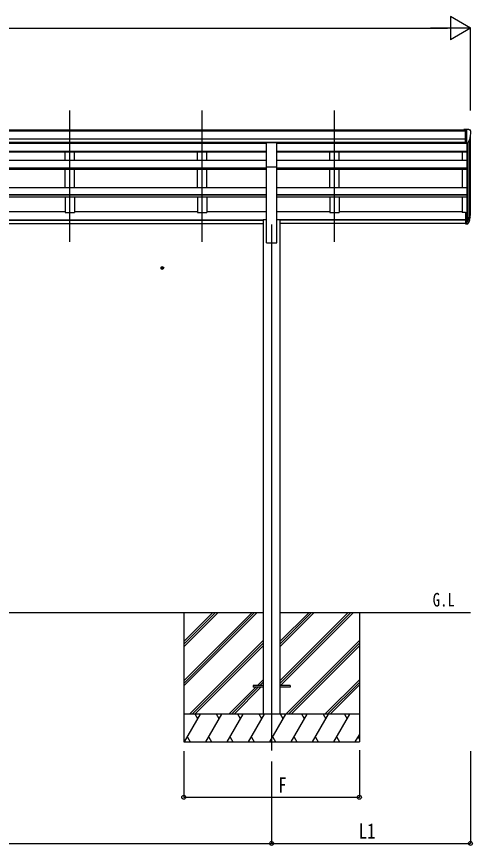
# Model space of a CAD drawing. Units: millimetres, scale not verified. Extents: x -10512 to 10512, y -7425 to 7425.
# Drawn here: x -543 to 1924, y -3510 to 976 of the extents above; entities that cross this region are included whole.
import ezdxf
from ezdxf.enums import TextEntityAlignment as Align

# ---------------------------------------------------------------- set-up
doc = ezdxf.new("R2010")
doc.units = ezdxf.units.MM
doc.header["$LTSCALE"] = 30
doc.header["$PDMODE"] = 32
doc.header["$PDSIZE"] = 15
for name, color, linetype in [('0-2_USER1', 3, 'Continuous'), ('0-3_YKK_12', 2, 'Continuous'), ('0-4_YKK_13', 4, 'Continuous'), ('0-5_YKK_A1', 4, 'Continuous'), ('0-6_YKK_D', 6, 'Continuous')]:
    doc.layers.add(name, color=color, linetype=linetype)
doc.styles.add('ＭＳ ゴシック', font='')
doc.styles.get('ＭＳ ゴシック').set_extended_font_data('MS Gothic')

msp = doc.modelspace()

# ---------------------------------------------------------------- linework, layer by layer
at = {"layer": '0-3_YKK_12'}
for p, q in [((-254.74, -243.42), (-254.74, 467.81)), ((461.26, -243.42), (461.26, 467.81)), ((1177.26, -243.42), (1177.26, 467.81)), ((837.26, -149.62), (837.26, -2997.06))]:
    msp.add_line(p, q, dxfattribs=at)
at = {"layer": '0-4_YKK_13'}
for p, q in [((1886.76, 364.96), (1876.76, 364.87)), ((1876.76, 363.36), (1876.76, 364.87)), ((1886.76, 292.97), (1886.76, 364.96)), ((1905.26, 364.96), (1886.76, 364.96)), ((1893.26, 291.97), (1893.26, 364.96)), ((1905.26, 364.96), (1907.59, 364.82)), ((1908.35, 364.39), (1912.42, 358.58)), ((1915.26, 355.59), (1915.26, 354.96)), ((809.76, 294.93), (864.76, 294.93)), ((809.76, 163.02), (809.76, 294.93)), ((864.76, 163.02), (864.76, 294.93)), ((1886.76, 292.97), (1893.26, 292.97)), ((1893.26, 291.97), (1898.47, 292.29)), ((1900.88, 293.79), (1910.16, 309.85)), ((809.76, 163.02), (864.76, 163.02)), ((1886.76, -84.33), (1886.76, -145.39)), ((1886.76, -84.33), (1893.26, -84.33)), ((1893.26, -84.33), (1893.26, -146.21)), ((1886.76, -122.64), (1893.26, -122.64)), ((1886.76, -128.04), (1893.26, -128.04)), ((1893.26, -129.04), (1898.39, -129.04)), ((1893.26, -131.04), (1898.11, -131.04)), ((1899.69, -128.29), (1909.45, -109.87)), ((1910.87, -110.37), (1900.7, -129.54)), ((1908.28, -127.22), (1900.7, -144.71)), ((1886.76, -145.39), (1893.26, -145.39)), ((1893.26, -146.21), (1898.11, -146.21)), ((737.26, -2645.12), (737.26, -2654.12)), ((792.06, -2645.12), (737.26, -2645.12)), ((937.26, -2645.12), (882.46, -2645.12)), ((937.26, -2645.12), (937.26, -2654.12)), ((792.06, -2654.12), (737.26, -2654.12)), ((937.26, -2654.12), (882.46, -2654.12))]:
    msp.add_line(p, q, dxfattribs=at)
for centre, radius, start, end in [((1907.53, 363.82), 1, 35, 86.5), ((1713.26, 354.96), 202, 347.09739, 0), ((1912.26, 355.59), 3, 0, 87), ((1898.29, 295.29), 3, 273.5, 330), ((1825.31, -83.92), 88.05, 342.78929, 2.77608), ((1824.6, -88.2), 89.07, 345.58812, 5.50424), ((1898.11, -128.04), 3, 270, 330), ((1898.39, -127.54), 1.5, 270, 330), ((1780.04, -91.14), 133.22, 344.28698, 356.72013), ((1898.11, -143.21), 3, 270, 330)]:
    msp.add_arc(centre, radius, start, end, dxfattribs=at)
at = {"layer": '0-5_YKK_A1'}
for p, q in [((-3112.24, 363.36), (1886.76, 363.36)), ((-3112.24, 358.01), (1886.76, 358.01)), ((-3112.24, 314.48), (1886.76, 314.48)), ((1913.26, -88.76), (1913.26, 326.6)), ((-3112.24, 296.81), (1886.76, 296.81)), ((-2035.24, 294.43), (809.76, 294.43)), ((-2035.24, 291.29), (809.76, 291.29)), ((-279.74, 291.29), (-279.74, 294.43)), ((-229.74, 291.29), (-229.74, 294.43)), ((436.26, 291.29), (436.26, 294.43)), ((486.26, 291.29), (486.26, 294.43)), ((864.76, 294.32), (1886.76, 294.32)), ((864.76, 291.29), (1893.26, 291.29)), ((1152.26, 291.29), (1152.26, 294.32)), ((1202.26, 291.29), (1202.26, 294.32)), ((1868.26, 294.43), (1868.26, 291.29)), ((1893.26, 291.97), (1893.26, -84.33)), ((1899.26, 292.45), (1899.26, -128.76)), ((1908.98, 307.8), (1908.98, -110.76)), ((-2035.24, 247.81), (809.76, 247.81)), ((-2035.24, 243.73), (809.76, 243.73)), ((-279.74, 198.58), (-279.74, 243.73)), ((-229.74, 198.58), (-229.74, 243.73)), ((436.26, 198.58), (436.26, 243.73)), ((486.26, 198.58), (486.26, 243.73)), ((864.76, 247.81), (1893.26, 247.81)), ((864.76, 243.73), (1893.26, 243.73)), ((1152.26, 198.58), (1152.26, 243.73)), ((1202.26, 198.58), (1202.26, 243.73)), ((1868.26, 243.7), (1868.26, 198.71)), ((-2035.24, 198.58), (809.76, 198.58)), ((864.76, 198.58), (1893.26, 198.58)), ((-2035.24, 157.84), (809.76, 157.84)), ((-2035.24, 156.35), (809.76, 156.35)), ((-2035.24, 149.56), (809.76, 149.56)), ((-279.74, 51.27), (-279.74, 149.56)), ((-229.74, 51.27), (-229.74, 149.56)), ((436.26, 51.27), (436.26, 149.56)), ((486.26, 51.27), (486.26, 149.56)), ((809.76, -249.62), (809.76, 163.02)), ((864.76, -249.62), (864.76, 163.02)), ((864.76, 157.84), (1893.26, 157.84)), ((864.76, 156.35), (1893.26, 156.35)), ((864.76, 149.56), (1893.26, 149.56)), ((1152.26, 51.27), (1152.26, 149.56)), ((1202.26, 51.27), (1202.26, 149.56)), ((1868.26, 149.53), (1868.26, 51.27)), ((-2035.34, 51.27), (809.76, 51.27)), ((864.76, 51.27), (1893.26, 51.27)), ((-2035.41, 12.06), (809.76, 12.06)), ((-2035.34, 0.92), (809.76, 0.92)), ((-2035.32, 10.58), (809.76, 10.58)), ((-279.74, 0.92), (-279.74, -85.16)), ((-229.74, 0.92), (-229.74, -85.16)), ((436.26, 0.92), (436.26, -85.16)), ((486.26, 0.92), (486.26, -85.16)), ((864.76, 12.06), (1893.26, 12.06)), ((864.76, 10.58), (1893.26, 10.58)), ((864.76, 0.92), (1893.26, 0.92)), ((1152.26, 0.92), (1152.26, -85.16)), ((1202.26, 0.92), (1202.26, -85.16)), ((1868.26, 1.01), (1868.26, -85.16)), ((-279.74, -80.36), (-945.74, -80.36)), ((-279.74, -85.16), (-229.74, -85.16)), ((436.26, -80.36), (-229.74, -80.36)), ((436.26, -85.16), (486.26, -85.16)), ((809.76, -80.36), (486.26, -80.36)), ((1152.26, -80.36), (864.76, -80.36)), ((1152.26, -85.16), (1202.26, -85.16)), ((1868.26, -80.36), (1202.26, -80.36)), ((1886.76, -85.16), (1868.26, -85.16)), ((-2017.54, -124.66), (791.93, -124.66)), ((-2017.54, -126.04), (792.06, -126.04)), ((792.06, -123.24), (809.76, -123.24)), ((792.06, -123.24), (792.06, -2799.62)), ((864.76, -123.24), (882.46, -123.24)), ((882.46, -123.24), (882.46, -2799.62)), ((1886.76, -126.04), (882.46, -126.04)), ((1886.76, -124.66), (882.59, -124.66)), ((-2017.54, -143.22), (792.06, -143.22)), ((1886.76, -143.22), (882.46, -143.22)), ((809.76, -249.62), (864.76, -249.62)), ((-2017.54, -2249.62), (792.06, -2249.62)), ((362.26, -2249.62), (362.26, -2949.62)), ((362.26, -2618.8), (731.44, -2249.62)), ((362.26, -2632.94), (745.58, -2249.62)), ((362.26, -2647.08), (759.72, -2249.62)), ((362.26, -2434.95), (547.59, -2249.62)), ((362.26, -2420.81), (533.45, -2249.62)), ((362.26, -2406.67), (519.31, -2249.62)), ((882.46, -2249.62), (1913.26, -2249.62)), ((882.46, -2619.1), (1251.94, -2249.62)), ((882.46, -2633.24), (1266.08, -2249.62)), ((882.46, -2435.25), (1068.09, -2249.62)), ((882.46, -2421.11), (1053.95, -2249.62)), ((882.46, -2406.97), (1039.81, -2249.62)), ((884.72, -2645.12), (1280.22, -2249.62)), ((1312.26, -2249.62), (1312.26, -2949.62)), ((393.57, -2799.62), (792.06, -2401.13)), ((407.71, -2799.62), (792.06, -2415.28)), ((914.07, -2799.62), (1312.26, -2401.43)), ((928.21, -2799.62), (1312.26, -2415.58)), ((421.85, -2799.62), (792.06, -2429.42)), ((942.35, -2799.62), (1312.26, -2429.72)), ((760.2, -2645.12), (792.06, -2613.27)), ((774.34, -2645.12), (792.06, -2627.41)), ((788.49, -2645.12), (792.06, -2641.55)), ((1126.2, -2799.62), (1312.26, -2613.57)), ((1140.34, -2799.62), (1312.26, -2627.71)), ((1154.49, -2799.62), (1312.26, -2641.85)), ((605.7, -2799.62), (751.2, -2654.12)), ((619.84, -2799.62), (765.34, -2654.12)), ((633.99, -2799.62), (779.49, -2654.12)), ((1312.26, -2799.62), (362.26, -2799.62)), ((366.54, -2949.62), (453.14, -2799.62)), ((438.14, -2825.61), (423.14, -2799.62)), ((482.01, -2949.62), (568.61, -2799.62)), ((553.61, -2825.6), (538.61, -2799.62)), ((597.48, -2949.62), (684.08, -2799.62)), ((669.08, -2825.61), (654.08, -2799.62)), ((712.95, -2949.62), (799.55, -2799.62)), ((784.55, -2825.61), (769.55, -2799.62)), ((828.42, -2949.62), (915.02, -2799.62)), ((900.02, -2825.6), (885.02, -2799.62)), ((943.89, -2949.62), (1030.49, -2799.62)), ((1015.49, -2825.6), (1000.49, -2799.62)), ((1059.36, -2949.62), (1145.96, -2799.62)), ((1115.96, -2799.62), (1130.96, -2825.6)), ((1174.83, -2949.62), (1261.43, -2799.62)), ((1231.43, -2799.62), (1246.43, -2825.6)), ((1290.3, -2949.62), (1312.26, -2911.58)), ((362.26, -2949.62), (1312.26, -2949.62)), ((381.53, -2923.64), (396.53, -2949.62)), ((497.01, -2923.64), (512, -2949.62)), ((612.48, -2923.64), (627.47, -2949.62)), ((727.95, -2923.64), (742.95, -2949.62)), ((843.42, -2923.64), (858.42, -2949.62)), ((958.89, -2923.64), (973.89, -2949.62)), ((1074.36, -2923.64), (1089.35, -2949.62)), ((1189.83, -2923.64), (1204.82, -2949.62)), ((1305.3, -2923.64), (1312.26, -2935.71))]:
    msp.add_line(p, q, dxfattribs=at)
msp.add_point((245.97, -384.99), dxfattribs=at)
at = {"layer": '0-6_YKK_D'}
for p, q in [((1913.26, 913.36), (1805.01, 975.86)), ((1805.01, 975.86), (1805.01, 850.86)), ((-3013.74, 913.36), (1788.26, 913.36)), ((1913.26, 913.36), (1696.75, 913.36)), ((1913.26, 913.36), (1805.01, 850.86)), ((1913.26, 467.81), (1913.26, 914.36)), ((362.26, -2999.64), (362.26, -3250.62)), ((1312.26, -2994.08), (1312.26, -3250.62)), ((1913.26, -3000.64), (1913.26, -3500.62)), ((837.26, -3055.45), (837.26, -3500.62)), ((837.26, -3055.45), (837.26, -3500.62)), ((362.26, -3249.62), (1312.26, -3249.62)), ((-2062.74, -3499.62), (837.26, -3499.62)), ((837.26, -3499.62), (1913.26, -3499.62))]:
    msp.add_line(p, q, dxfattribs=at)
for centre in [(362.26, -3249.62), (1312.26, -3249.62), (837.26, -3499.62), (837.26, -3499.62), (1913.26, -3499.62)]:
    msp.add_circle(centre, 10.62, dxfattribs=at)

# ---------------------------------------------------------------- texts
at = {"layer": '0-2_USER1', "style": 'ＭＳ ゴシック', "width": 0.8}
msp.add_text('G.L', height=73.31, dxfattribs=at).set_placement((1708.93, -2239.02), align=Align.BOTTOM_LEFT)
at = {"layer": '0-6_YKK_D', "style": 'ＭＳ ゴシック', "width": 0.8}
for s, p in [('F', (873.51, -3248.62)), ('L1', (1309.26, -3497.96))]:
    msp.add_text(s, height=82.48, dxfattribs=at).set_placement(p, align=Align.BOTTOM_LEFT)

doc.saveas('drawing.dxf')
